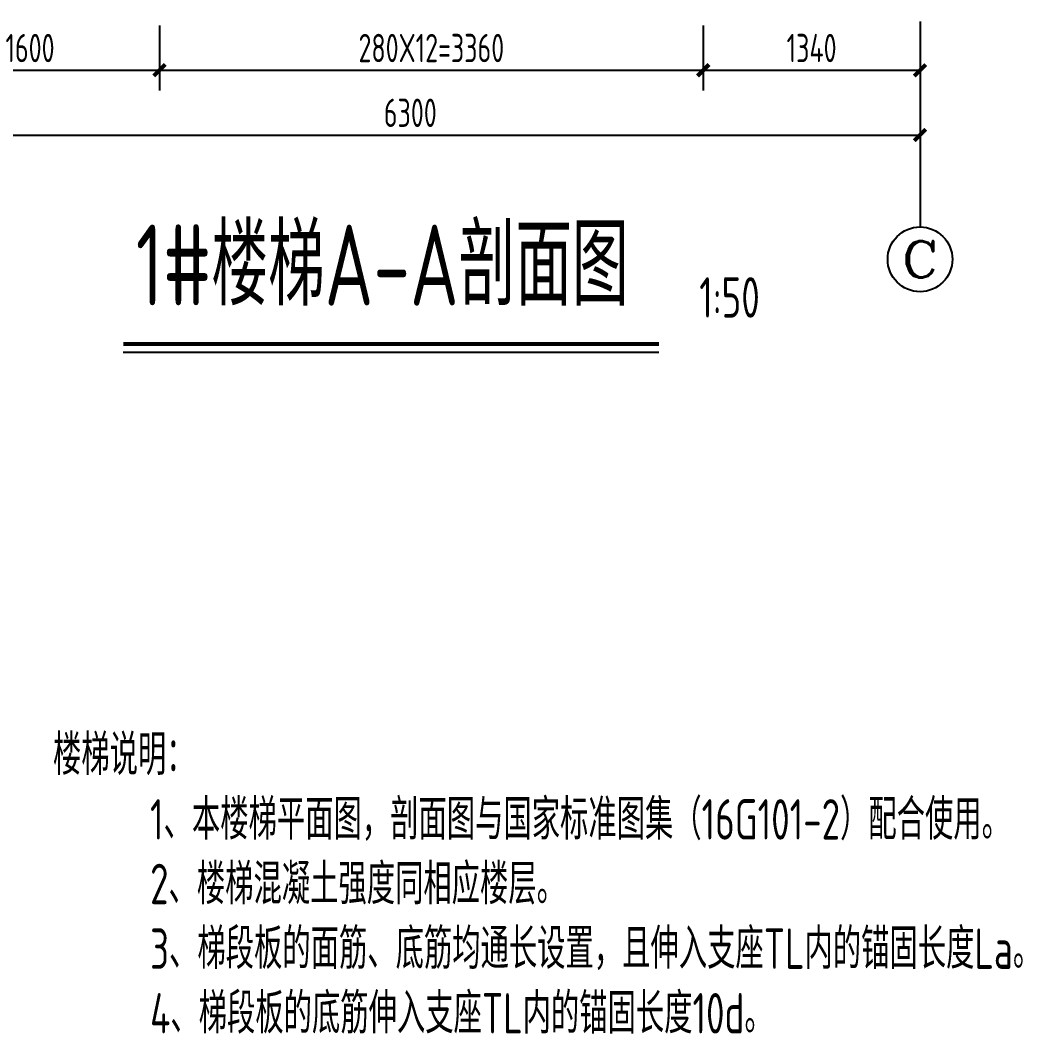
# Model space of a CAD drawing. Extents: x 9731685 to 18866768, y -962146 to 194094.
# Drawn here: x 9805644 to 9811839, y -601810 to -595546 of the extents above; entities that cross this region are included whole.
import ezdxf
from ezdxf.enums import TextEntityAlignment as Align

# ---------------------------------------------------------------- set-up
doc = ezdxf.new("R2010")
doc.units = 0
doc.header["$LTSCALE"] = 1000
doc.layers.get('0').update_dxf_attribs({"linetype": 'CONTINUOUS'})
doc.layers.get('Defpoints').update_dxf_attribs({"linetype": 'CONTINUOUS'})
for name, color, linetype in [('AXIS_TEXT', 7, 'CONTINUOUS'), ('NUM', 7, 'CONTINUOUS'), ('PUB_DIM', 3, 'CONTINUOUS'), ('TEXT', 7, 'CONTINUOUS')]:
    doc.layers.add(name, color=color, linetype=linetype)
doc.styles.add('_TCH_AXIS', font='COMPLEX', dxfattribs={"bigfont": 'GBCBIG'})
doc.styles.add('DIM_FONT', font='SIMPLEX', dxfattribs={"width": 0.7, "bigfont": 'GBCBIG'})
doc.styles.add('TSSD_Norm', font='Tssdeng.shx', dxfattribs={"width": 0.7, "bigfont": 'hztxt.shx'})
doc.styles.add('TSSD_Rein', font='Tssdeng.shx', dxfattribs={"width": 0.7, "bigfont": 'hztxt.shx'})
doc.dimstyles.new('_TCH_ARCH&&50', dxfattribs={"dimscale": 0.5, "dimtxt": 350, "dimasz": 100, "dimexe": 250, "dimexo": 300, "dimgap": 100, "dimtad": 1, "dimdec": 0, "dimzin": 0, "dimdsep": 46, "dimtxsty": 'DIM_FONT', "dimblk": 'ARCHTICK', "dimcen": 0.09, "dimclrt": 7, "dimazin": 2, "dimtfac": 1, "dimtdec": 0, "dimtix": 1, "dimtmove": 2, "dimatfit": 3, "dimfxl": 1, "dimtolj": 1, "dimtzin": 0, "dimarcsym": 0})

# ---------------------------------------------------------------- blocks, each defined once
blk = doc.blocks.new('_ArchTick')
at = {"color": 0, "linetype": 'ByBlock', "const_width": 0.5}
blk.add_lwpolyline([(-0.71, -0.71), (0.71, 0.71)], dxfattribs=at)
blk = doc.blocks.new('*D596')
at = {"layer": 'Defpoints', "color": 0}
for p in [(9804903.9, -595855.1), (9811203.9, -595855.1), (9811203.9, -596255.5)]:
    blk.add_point(p, dxfattribs=at)
at = {"layer": 'PUB_DIM', "color": 0, "lineweight": -2}
for p, q in [((9804903.9, -596005.1), (9804903.9, -596380.5)), ((9811203.9, -596005.1), (9811203.9, -596380.5)), ((9804903.9, -596255.5), (9811203.9, -596255.5))]:
    blk.add_line(p, q, dxfattribs=at)
at = {"layer": 'PUB_DIM', "color": 0, "lineweight": -2, "xscale": 50, "yscale": 50, "zscale": 50, "rotation": 180}
blk.add_blockref('_ArchTick', (9804903.9, -596255.5), dxfattribs=at)
at = {"layer": 'PUB_DIM', "color": 0, "lineweight": -2, "xscale": 50, "yscale": 50, "zscale": 50}
blk.add_blockref('_ArchTick', (9811203.9, -596255.5), dxfattribs=at)
at = {"layer": 'PUB_DIM', "color": 7, "insert": (9808053.9, -596118), "char_height": 175, "attachment_point": 5, "style": 'TSSD_Rein'}
blk.add_mtext('\\A1;6300', dxfattribs=at)
blk = doc.blocks.new('*D597')
at = {"layer": 'Defpoints', "color": 0}
for p in [(9804903.9, -595427.7), (9806503.9, -595427.7), (9806503.9, -595855.1)]:
    blk.add_point(p, dxfattribs=at)
at = {"layer": 'PUB_DIM', "color": 0, "lineweight": -2}
for p, q in [((9804903.9, -595577.7), (9804903.9, -595980.1)), ((9806503.9, -595577.7), (9806503.9, -595980.1)), ((9804903.9, -595855.1), (9806503.9, -595855.1))]:
    blk.add_line(p, q, dxfattribs=at)
at = {"layer": 'PUB_DIM', "color": 0, "lineweight": -2, "xscale": 50, "yscale": 50, "zscale": 50, "rotation": 180}
blk.add_blockref('_ArchTick', (9804903.9, -595855.1), dxfattribs=at)
at = {"layer": 'PUB_DIM', "color": 0, "lineweight": -2, "xscale": 50, "yscale": 50, "zscale": 50}
blk.add_blockref('_ArchTick', (9806503.9, -595855.1), dxfattribs=at)
at = {"layer": 'PUB_DIM', "color": 7, "insert": (9805703.9, -595717.6), "char_height": 175, "attachment_point": 5, "style": 'TSSD_Rein'}
blk.add_mtext('\\A1;1600', dxfattribs=at)
blk = doc.blocks.new('*D598')
at = {"layer": 'Defpoints', "color": 0}
for p in [(9809863.9, -595427.7), (9811203.9, -595427.7), (9811203.9, -595855.1)]:
    blk.add_point(p, dxfattribs=at)
at = {"layer": 'PUB_DIM', "color": 0, "lineweight": -2}
for p, q in [((9809863.9, -595577.7), (9809863.9, -595980.1)), ((9811203.9, -595577.7), (9811203.9, -595980.1)), ((9809863.9, -595855.1), (9811203.9, -595855.1))]:
    blk.add_line(p, q, dxfattribs=at)
at = {"layer": 'PUB_DIM', "color": 0, "lineweight": -2, "xscale": 50, "yscale": 50, "zscale": 50, "rotation": 180}
blk.add_blockref('_ArchTick', (9809863.9, -595855.1), dxfattribs=at)
at = {"layer": 'PUB_DIM', "color": 0, "lineweight": -2, "xscale": 50, "yscale": 50, "zscale": 50}
blk.add_blockref('_ArchTick', (9811203.9, -595855.1), dxfattribs=at)
at = {"layer": 'PUB_DIM', "color": 7, "insert": (9810533.9, -595717.6), "char_height": 175, "attachment_point": 5, "style": 'TSSD_Rein'}
blk.add_mtext('\\A1;1340', dxfattribs=at)
blk = doc.blocks.new('*D599')
at = {"layer": 'Defpoints', "color": 0}
for p in [(9806503.9, -595427.7), (9809863.9, -595427.7), (9809863.9, -595855.1)]:
    blk.add_point(p, dxfattribs=at)
at = {"layer": 'PUB_DIM', "color": 0, "lineweight": -2}
for p, q in [((9806503.9, -595577.7), (9806503.9, -595980.1)), ((9809863.9, -595577.7), (9809863.9, -595980.1)), ((9806503.9, -595855.1), (9809863.9, -595855.1))]:
    blk.add_line(p, q, dxfattribs=at)
at = {"layer": 'PUB_DIM', "color": 0, "lineweight": -2, "xscale": 50, "yscale": 50, "zscale": 50, "rotation": 180}
blk.add_blockref('_ArchTick', (9806503.9, -595855.1), dxfattribs=at)
at = {"layer": 'PUB_DIM', "color": 0, "lineweight": -2, "xscale": 50, "yscale": 50, "zscale": 50}
blk.add_blockref('_ArchTick', (9809863.9, -595855.1), dxfattribs=at)
at = {"layer": 'PUB_DIM', "color": 7, "insert": (9808183.9, -595717.6), "char_height": 175, "attachment_point": 5, "style": 'TSSD_Rein'}
blk.add_mtext('\\A1;280X12=3360', dxfattribs=at)

msp = doc.modelspace()

# ---------------------------------------------------------------- linework, layer by layer
at = {"layer": 'NUM', "const_width": 25}
msp.add_lwpolyline([(9806280.2, -597547.2), (9809589.8, -597547.2)], dxfattribs=at)
at = {"layer": 'NUM'}
msp.add_lwpolyline([(9806280.2, -597597.2), (9809589.8, -597597.2)], dxfattribs=at)
at = {"layer": 'PUB_DIM'}
msp.add_line((9811203.9, -595554.2), (9811203.9, -596823.6), dxfattribs=at)
msp.add_circle((9811203.9, -597023.6), 200, dxfattribs=at)

# ---------------------------------------------------------------- texts
at = {"layer": 'AXIS_TEXT', "style": '_TCH_AXIS', "width": 1.4}
msp.add_text('C', height=226.3, dxfattribs=at).set_placement((9811090.8, -597136.7), (9811317, -597136.7), align=Align.FIT)
at = {"layer": 'NUM', "style": 'TSSD_Norm', "width": 0.7}
for s, height, p in [('1#楼梯A-A剖面图', 500, (9806358.1, -597459)), ('1:50', 250, (9809839.8, -597459))]:
    msp.add_text(s, height=height, dxfattribs=at).set_placement(p, align=Align.BOTTOM_LEFT)
at = {"layer": 'TEXT', "ltscale": 99, "style": 'TSSD_Rein', "width": 0.7}
msp.add_text('楼梯说明：', height=250, dxfattribs=at).set_placement((9805845.8, -600210.8))
at = {"layer": 'TEXT', "style": 'TSSD_Rein', "width": 0.7}
for s, p in [('1、本楼梯平面图，剖面图与国家标准图集（16G101-2）配合使用。', (9806445.8, -600610.3)), ('2、楼梯混凝土强度同相应楼层。', (9806445.8, -601009.8)), ('3、梯段板的面筋、底筋均通长设置，且伸入支座TL内的锚固长度La。', (9806445.8, -601409.3)), ('4、梯段板的底筋伸入支座TL内的锚固长度10d。', (9806445.8, -601808.8))]:
    msp.add_text(s, height=250, dxfattribs=at).set_placement(p)

# ---------------------------------------------------------------- dimensions: what is measured, and where the dimension line sits
at = {"layer": 'PUB_DIM'}
for p1, p2, distance, picture, middle in [((9804903.9, -595427.7), (9806503.9, -595427.7), -427.4, '*D597', (9805703.9, -595717.6)), ((9809863.9, -595427.7), (9811203.9, -595427.7), -427.4, '*D598', (9810533.9, -595717.6)), ((9804903.9, -595855.1), (9811203.9, -595855.1), -400.4, '*D596', (9808053.9, -596118))]:
    dim = msp.add_aligned_dim(p1=p1, p2=p2, distance=distance, dimstyle='_TCH_ARCH&&50', override={"dimtxsty": 'TSSD_Rein'}, dxfattribs=at)
    dim.commit()
    dim.dimension.update_dxf_attribs({"geometry": picture, "text_midpoint": middle})
dim = msp.add_aligned_dim(p1=(9806503.9, -595427.7), p2=(9809863.9, -595427.7), distance=-427.4, text='280X12=3360', dimstyle='_TCH_ARCH&&50', override={"dimtxsty": 'TSSD_Rein'}, dxfattribs=at)
dim.commit()
dim.dimension.update_dxf_attribs({"geometry": '*D599', "text_midpoint": (9808183.9, -595717.6)})

doc.saveas('drawing.dxf')
